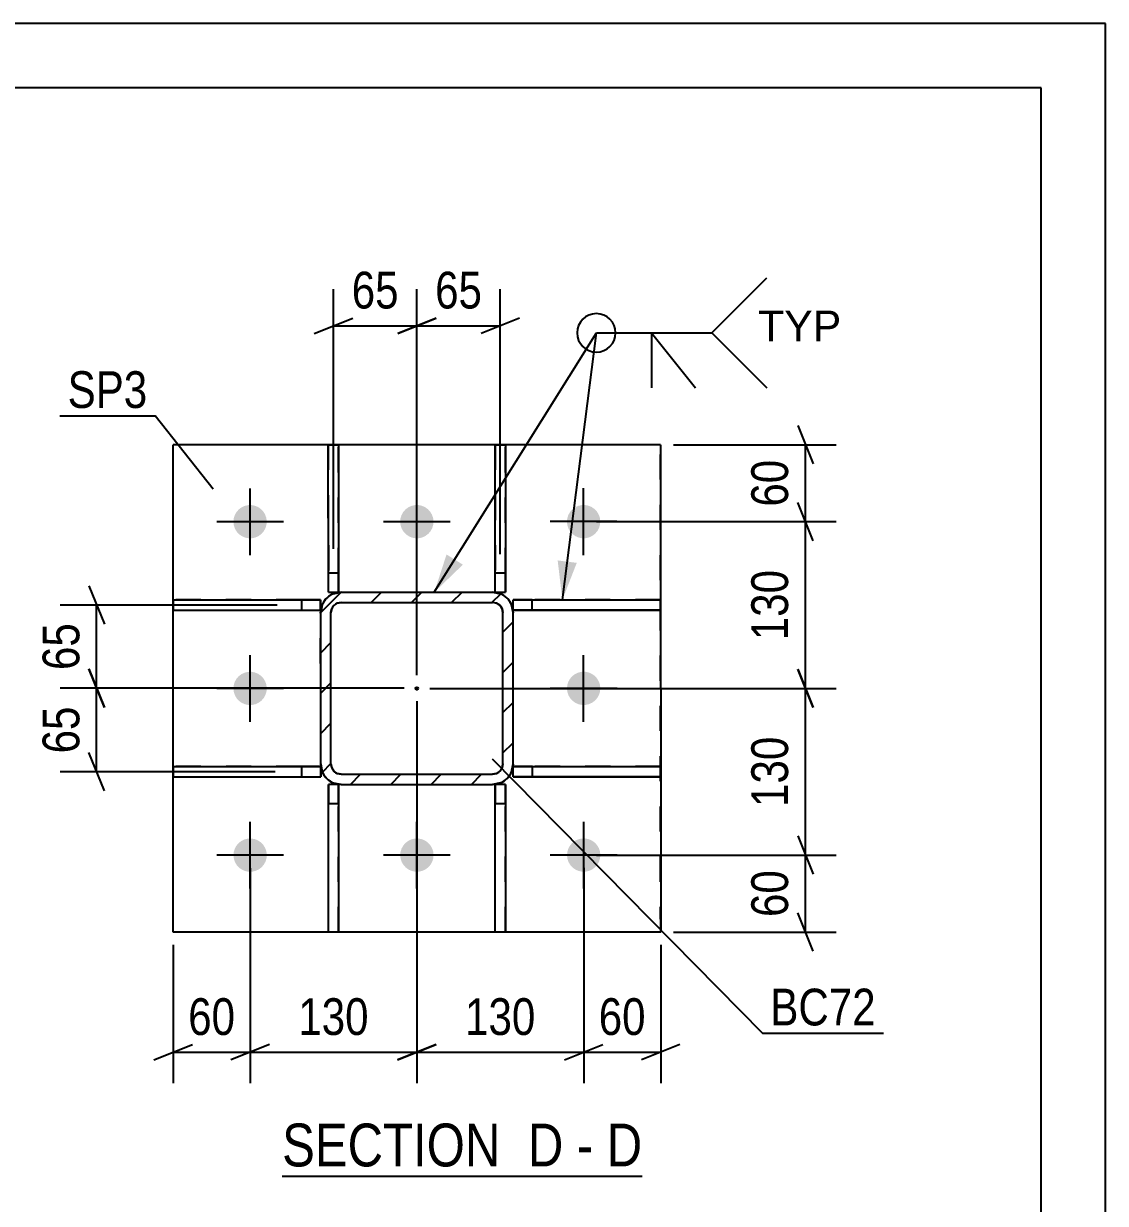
# Model space of a CAD drawing. Header units: millimetres. Extents: x 0 to 594, y 0 to 420.
# Drawn here: x 509.7 to 594, y 328 to 420 of the extents above; entities that cross this region are included whole.
import ezdxf

# ---------------------------------------------------------------- set-up
doc = ezdxf.new("R2010")
doc.units = ezdxf.units.MM
doc.linetypes.add('DXK_LINE_DOT2', pattern=[3.9198, 1.9599, -1.9599])
doc.styles.add('Arial', font='arial.ttf', dxfattribs={"height": 0.2})
doc.styles.add('Arial Narrow', font='ARIALN.TTF', dxfattribs={"height": 0.2})

# ---------------------------------------------------------------- blocks, each defined once
blk = doc.blocks.new('Unknown-681868596-1134')
at = {"color": 5, "linetype": 'Continuous'}
for p, q in [((594, 420), (0, 420)), ((594, 0), (594, 420)), ((589, 415), (5, 415)), ((589, 5), (589, 415))]:
    blk.add_line(p, q, dxfattribs=at)
blk = doc.blocks.new('Unknown-681868596-13 - 3234')
at = {"color": 6, "linetype": 'Continuous'}
blk.add_line((529.827, 330.139), (557.897, 330.139), dxfattribs=at)
at = {"color": 0, "linetype": 'Continuous'}
for points in [[(547.935, 330.889), (547.935, 334.389), (529.827, 334.389), (529.827, 330.889)], [(551.754, 330.889), (551.754, 334.389), (548.985, 334.389), (548.985, 330.889)], [(554.079, 330.889), (554.079, 334.389), (552.804, 334.389), (552.804, 330.889)], [(557.897, 330.889), (557.897, 334.389), (555.129, 334.389), (555.129, 330.889)]]:
    blk.add_wipeout(points, dxfattribs=at)
at = {"color": 7, "linetype": 'Continuous', "style": 'Arial Narrow'}
for s, height, p in [('SECTION ', 3.3405, (529.827, 330.889)), ('D', 3.34, (548.985, 330.889)), ('D', 3.34, (555.129, 330.889)), ('-', 3.34, (552.804, 330.889))]:
    blk.add_text(s, height=height, dxfattribs=at).set_placement(p)
blk = doc.blocks.new('Part-681868596-3310 - 3234')
at = {"color": 2, "linetype": 'Continuous'}
for p, q in [((521.33, 375.06), (532.83, 375.069)), ((521.33, 375.06), (521.33, 374.26)), ((532.83, 375.069), (532.83, 374.269)), ((521.33, 374.26), (532.83, 374.269)), ((521.33, 374.26), (531.33, 374.262)), ((531.33, 374.262), (532.83, 374.263)), ((532.83, 374.263), (532.83, 374.269)), ((532.83, 374.263), (532.83, 374.269))]:
    blk.add_line(p, q, dxfattribs=at)
at = {"color": 7, "linetype": 'DXK_LINE_DOT2'}
for p, q in [((531.33, 375.062), (521.33, 375.06)), ((532.83, 375.063), (531.33, 375.062)), ((531.33, 375.062), (531.33, 374.262)), ((532.83, 375.069), (532.83, 375.063)), ((532.83, 374.269), (532.83, 375.063))]:
    blk.add_line(p, q, dxfattribs=at)
blk = doc.blocks.new('Part-681868596-3286 - 3234')
at = {"color": 2, "linetype": 'Continuous'}
for p, q in [((559.327, 387.167), (521.327, 387.16)), ((521.334, 349.16), (521.327, 387.16)), ((559.327, 387.167), (559.334, 349.167)), ((559.334, 349.167), (521.334, 349.16)), ((559.334, 349.165), (521.334, 349.159))]:
    blk.add_line(p, q, dxfattribs=at)
at = {"color": 7, "linetype": 'DXK_LINE_DOT2'}
for p, q in [((559.327, 387.165), (521.327, 387.159)), ((521.327, 387.16), (521.327, 387.159)), ((521.334, 349.159), (521.327, 387.159)), ((559.327, 387.165), (559.327, 387.167)), ((559.334, 349.165), (559.327, 387.165)), ((521.334, 349.159), (521.334, 349.16)), ((559.334, 349.167), (559.334, 349.165))]:
    blk.add_line(p, q, dxfattribs=at)
blk = doc.blocks.new('Part-681868596-3320 - 3234')
at = {"color": 7, "linetype": 'DXK_LINE_DOT2'}
for p, q in [((533.433, 360.67), (533.432, 360.663)), ((534.232, 360.663), (533.432, 360.663)), ((533.432, 360.663), (533.432, 359.162)), ((534.232, 360.663), (534.233, 360.67)), ((534.232, 359.162), (534.232, 360.663)), ((534.232, 359.162), (533.432, 359.162)), ((533.434, 349.162), (533.432, 359.162)), ((534.234, 349.162), (534.232, 359.162))]:
    blk.add_line(p, q, dxfattribs=at)
at = {"color": 2, "linetype": 'Continuous'}
for p, q in [((534.233, 360.67), (533.433, 360.67)), ((533.434, 349.162), (533.433, 360.67)), ((534.233, 360.67), (534.234, 349.162)), ((534.234, 349.162), (533.434, 349.162))]:
    blk.add_line(p, q, dxfattribs=at)
blk = doc.blocks.new('Part-681868596-3292 - 3234')
at = {"linetype": 'Continuous'}
h = blk.add_hatch(dxfattribs=at)
h.set_pattern_fill('', scale=0.7, style=0, pattern_type=0)
h.set_pattern_definition([(45, (534.4303, 375.6718), (-1.57154, 1.57154), [])])
h.paths.add_polyline_path([(546.23, 375.674), (534.43, 375.672), (533.818, 375.55), (533.299, 375.203), (532.952, 374.684), (532.831, 374.072), (532.833, 362.272), (532.954, 361.659), (533.301, 361.14), (533.821, 360.793), (534.433, 360.672), (546.233, 360.674), (546.845, 360.796), (547.364, 361.143), (547.711, 361.662), (547.833, 362.274), (547.831, 374.074), (547.709, 374.686), (547.362, 375.205), (546.843, 375.552)])
h.paths.add_polyline_path([(546.97, 374.38), (547.031, 374.074), (547.033, 362.274), (546.972, 361.968), (546.798, 361.708), (546.539, 361.535), (546.233, 361.474), (534.433, 361.472), (534.127, 361.533), (533.867, 361.706), (533.694, 361.966), (533.633, 362.272), (533.631, 374.072), (533.691, 374.378), (533.865, 374.637), (534.124, 374.811), (534.43, 374.872), (546.23, 374.874), (546.537, 374.813), (546.796, 374.64)])
blk.add_hatch(color=246, dxfattribs=at).paths.add_polyline_path([(540.331, 368.062, -1), (540.331, 368.262, -1)])
at = {"color": 7, "linetype": 'DXK_LINE_DOT2'}
for p, q in [((533.817, 375.54), (534.429, 375.662)), ((534.429, 375.662), (534.43, 375.672)), ((534.429, 375.662), (546.229, 375.664)), ((546.229, 375.664), (546.23, 375.674)), ((546.229, 375.664), (546.842, 375.543)), ((532.83, 374.062), (532.951, 374.674)), ((547.708, 374.677), (547.83, 374.065)), ((532.83, 374.062), (532.831, 374.072)), ((532.832, 362.276), (532.83, 374.062)), ((533.63, 374.062), (533.631, 374.072)), ((533.631, 374.066), (533.63, 374.062)), ((533.632, 362.262), (533.63, 374.062)), ((533.691, 374.368), (533.691, 374.378)), ((547.03, 374.064), (547.031, 374.074)), ((547.032, 362.265), (547.03, 374.064)), ((547.83, 374.065), (547.831, 374.074)), ((547.832, 362.265), (547.83, 374.065)), ((533.632, 362.262), (533.633, 362.272)), ((533.632, 362.262), (533.693, 361.956)), ((546.971, 361.958), (547.032, 362.265)), ((547.032, 362.265), (547.033, 362.274)), ((547.832, 362.265), (547.833, 362.274)), ((534.126, 361.523), (534.432, 361.462)), ((534.432, 361.462), (534.433, 361.472)), ((534.432, 361.462), (546.232, 361.464)), ((546.232, 361.464), (546.538, 361.525)), ((546.232, 361.464), (546.233, 361.474))]:
    blk.add_line(p, q, dxfattribs=at)
at = {"color": 2, "linetype": 'Continuous'}
for p, q in [((534.43, 375.672), (533.818, 375.55)), ((534.43, 375.672), (546.23, 375.674)), ((546.843, 375.552), (546.23, 375.674)), ((532.952, 374.684), (532.831, 374.072)), ((534.43, 374.862), (534.123, 374.801)), ((534.124, 374.811), (534.43, 374.872)), ((534.43, 374.872), (546.23, 374.874)), ((534.43, 374.862), (534.43, 374.872)), ((534.43, 374.862), (546.23, 374.864)), ((546.23, 374.864), (546.23, 374.874)), ((546.23, 374.874), (546.537, 374.813)), ((546.536, 374.804), (546.23, 374.864)), ((547.831, 374.074), (547.709, 374.686)), ((532.833, 362.272), (532.831, 374.072)), ((533.631, 374.072), (533.691, 374.378)), ((533.691, 374.368), (533.631, 374.066)), ((533.633, 362.272), (533.631, 374.072)), ((547.03, 374.064), (546.969, 374.371)), ((546.97, 374.38), (547.031, 374.074)), ((547.033, 362.274), (547.031, 374.074)), ((547.833, 362.274), (547.831, 374.074)), ((532.832, 362.262), (532.832, 362.276)), ((532.832, 362.262), (532.833, 362.272)), ((532.954, 361.65), (532.832, 362.262)), ((532.833, 362.272), (532.954, 361.659)), ((533.694, 361.966), (533.633, 362.272)), ((547.033, 362.274), (546.972, 361.968)), ((547.832, 362.265), (547.71, 361.652)), ((547.71, 361.652), (547.711, 361.662)), ((547.711, 361.662), (547.833, 362.274)), ((534.432, 360.662), (533.82, 360.784)), ((533.821, 360.793), (534.433, 360.672)), ((534.433, 361.472), (534.127, 361.533)), ((534.432, 360.662), (534.433, 360.672)), ((534.432, 360.662), (546.232, 360.664)), ((534.433, 361.472), (546.233, 361.474)), ((534.433, 360.672), (546.233, 360.674)), ((546.844, 360.786), (546.232, 360.664)), ((546.232, 360.664), (546.233, 360.674)), ((546.539, 361.535), (546.233, 361.474)), ((546.233, 360.674), (546.845, 360.796))]:
    blk.add_line(p, q, dxfattribs=at)
at = {"color": 246, "linetype": 'DXK_LINE_DOT2'}
blk.add_line((540.33, 368.154), (540.332, 368.173), dxfattribs=at)
at = {"color": 246, "linetype": 'Continuous'}
blk.add_circle((540.331, 368.162), 0.1, dxfattribs=at)
at = {"color": 7, "linetype": 'DXK_LINE_DOT2'}
for centre, radius, start, end in [((534.43, 374.062), 1.6, 112.5099, 157.5099), ((546.23, 374.064), 1.6, 22.50991, 67.50992), ((534.432, 362.262), 0.8, 202.50991, 247.50992), ((546.232, 362.264), 0.8, 292.5099, 337.5099)]:
    blk.add_arc(centre, radius, start, end, dxfattribs=at)
at = {"color": 2, "linetype": 'Continuous'}
for centre, radius, start, end in [((534.431, 374.072), 1.6, 112.50992, 157.50991), ((546.231, 374.074), 1.6, 22.5099, 67.5099), ((534.431, 374.072), 0.8, 112.50992, 157.50991), ((534.43, 374.062), 0.8, 112.5099, 157.5099), ((546.23, 374.064), 0.8, 22.50991, 67.50992), ((546.231, 374.074), 0.8, 22.5099, 67.5099), ((534.433, 362.272), 1.6, 202.5099, 247.5099), ((534.432, 362.262), 1.6, 202.50991, 247.50992), ((534.433, 362.272), 0.8, 202.5099, 247.5099), ((546.233, 362.274), 0.8, 292.50992, 337.50991), ((546.232, 362.264), 1.6, 292.5099, 337.5099), ((546.233, 362.274), 1.6, 292.50992, 337.50991)]:
    blk.add_arc(centre, radius, start, end, dxfattribs=at)
blk = doc.blocks.new('Part-681868596-3315 - 3234')
at = {"color": 7, "linetype": 'DXK_LINE_DOT2'}
for p, q in [((546.433, 360.672), (546.432, 360.666)), ((547.232, 360.666), (546.432, 360.666)), ((546.432, 360.666), (546.432, 359.164)), ((547.232, 360.666), (547.233, 360.672)), ((547.232, 359.165), (547.232, 360.666)), ((547.232, 359.165), (546.432, 359.164)), ((546.434, 349.164), (546.432, 359.164)), ((547.234, 349.165), (547.232, 359.165))]:
    blk.add_line(p, q, dxfattribs=at)
at = {"color": 2, "linetype": 'Continuous'}
for p, q in [((547.233, 360.672), (546.433, 360.672)), ((546.434, 349.164), (546.433, 360.672)), ((547.233, 360.672), (547.234, 349.165)), ((547.234, 349.165), (546.434, 349.164))]:
    blk.add_line(p, q, dxfattribs=at)
blk = doc.blocks.new('Part-681868596-3325 - 3234')
at = {"color": 2, "linetype": 'Continuous'}
for p, q in [((547.833, 361.272), (547.832, 362.072)), ((547.832, 362.072), (559.332, 362.067)), ((559.332, 361.267), (559.332, 362.067)), ((547.833, 361.272), (547.832, 361.266)), ((547.832, 361.266), (547.832, 361.272)), ((547.832, 361.266), (549.332, 361.265)), ((559.332, 361.267), (547.833, 361.272)), ((549.332, 361.265), (559.332, 361.267))]:
    blk.add_line(p, q, dxfattribs=at)
at = {"color": 7, "linetype": 'DXK_LINE_DOT2'}
for p, q in [((547.832, 362.066), (547.832, 362.072)), ((547.832, 361.272), (547.832, 362.066)), ((549.332, 362.065), (547.832, 362.066)), ((559.332, 362.067), (549.332, 362.065)), ((549.332, 361.265), (549.332, 362.065))]:
    blk.add_line(p, q, dxfattribs=at)
blk = doc.blocks.new('Part-681868596-3330 - 3234')
at = {"color": 2, "linetype": 'Continuous'}
for p, q in [((521.332, 362.06), (532.832, 362.07)), ((521.332, 362.06), (521.332, 361.26)), ((532.832, 362.07), (532.833, 361.27)), ((521.332, 361.26), (532.833, 361.27)), ((521.332, 361.26), (531.332, 361.262)), ((531.332, 361.262), (532.832, 361.263)), ((532.832, 361.263), (532.832, 361.27)), ((532.832, 361.263), (532.833, 361.27))]:
    blk.add_line(p, q, dxfattribs=at)
at = {"color": 7, "linetype": 'DXK_LINE_DOT2'}
for p, q in [((531.332, 362.062), (521.332, 362.06)), ((532.832, 362.063), (531.332, 362.062)), ((531.332, 362.062), (531.332, 361.262)), ((532.832, 362.07), (532.832, 362.063)), ((532.832, 361.27), (532.832, 362.063))]:
    blk.add_line(p, q, dxfattribs=at)
blk = doc.blocks.new('Part-681868596-3351 - 3234')
at = {"color": 2, "linetype": 'Continuous'}
for p, q in [((546.427, 387.164), (547.227, 387.165)), ((546.43, 375.672), (546.427, 387.164)), ((547.227, 387.165), (547.23, 375.672)), ((546.43, 375.666), (546.43, 375.672)), ((546.43, 375.666), (546.43, 375.672)), ((546.43, 375.672), (547.23, 375.672)), ((546.43, 375.666), (547.23, 375.666)), ((547.23, 375.666), (547.23, 375.672)), ((547.23, 375.672), (547.23, 375.666))]:
    blk.add_line(p, q, dxfattribs=at)
at = {"color": 7, "linetype": 'DXK_LINE_DOT2'}
for p, q in [((546.427, 387.164), (546.429, 377.164)), ((547.229, 377.165), (547.227, 387.165)), ((546.429, 377.164), (547.229, 377.165)), ((546.43, 375.672), (546.429, 377.164)), ((547.23, 375.672), (547.229, 377.165))]:
    blk.add_line(p, q, dxfattribs=at)
blk = doc.blocks.new('Part-681868596-3356 - 3234')
at = {"color": 2, "linetype": 'Continuous'}
for p, q in [((547.83, 374.272), (547.83, 375.072)), ((547.83, 375.072), (559.33, 375.066)), ((559.33, 374.266), (559.33, 375.066)), ((547.83, 374.272), (547.83, 374.265)), ((559.33, 374.266), (547.83, 374.272)), ((547.83, 374.265), (547.83, 374.272)), ((547.83, 374.265), (549.33, 374.265)), ((549.33, 374.265), (559.33, 374.266))]:
    blk.add_line(p, q, dxfattribs=at)
at = {"color": 7, "linetype": 'DXK_LINE_DOT2'}
for p, q in [((547.83, 375.065), (547.83, 375.072)), ((547.83, 374.272), (547.83, 375.065)), ((549.33, 375.065), (547.83, 375.065)), ((559.33, 375.066), (549.33, 375.065)), ((549.33, 374.265), (549.33, 375.065))]:
    blk.add_line(p, q, dxfattribs=at)
blk = doc.blocks.new('Part-681868596-3361 - 3234')
at = {"color": 2, "linetype": 'Continuous'}
for p, q in [((533.43, 375.67), (533.427, 387.162)), ((533.427, 387.162), (534.227, 387.162)), ((534.227, 387.162), (534.23, 375.67)), ((533.43, 375.663), (533.43, 375.67)), ((533.43, 375.663), (533.43, 375.67)), ((533.43, 375.67), (534.23, 375.67)), ((533.43, 375.663), (534.23, 375.663)), ((534.23, 375.663), (534.23, 375.67)), ((534.23, 375.67), (534.23, 375.663))]:
    blk.add_line(p, q, dxfattribs=at)
at = {"color": 7, "linetype": 'DXK_LINE_DOT2'}
for p, q in [((533.427, 387.162), (533.429, 377.162)), ((534.229, 377.162), (534.227, 387.162)), ((533.43, 375.67), (533.429, 377.162)), ((533.429, 377.162), (534.229, 377.162)), ((534.23, 375.67), (534.229, 377.162))]:
    blk.add_line(p, q, dxfattribs=at)
blk = doc.blocks.new('Bolt-681868596-3375 - 3234')
at = {"linetype": 'Continuous'}
for points in [[(527.219, 379.866), (526.952, 379.917), (526.702, 380.022), (526.479, 380.177), (526.293, 380.375), (526.152, 380.608), (526.063, 380.865), (526.029, 381.134), (526.052, 381.405), (526.13, 381.665), (526.261, 381.903), (526.439, 382.109), (526.655, 382.273), (526.901, 382.389), (527.166, 382.451), (527.438, 382.456), (527.705, 382.405), (527.955, 382.3), (528.178, 382.145), (528.364, 381.947), (528.505, 381.714), (528.594, 381.458), (528.628, 381.188), (528.605, 380.917), (528.527, 380.657), (528.396, 380.419), (528.218, 380.213), (528.002, 380.049), (527.756, 379.933), (527.491, 379.871)], [(540.219, 379.868), (539.952, 379.919), (539.702, 380.024), (539.479, 380.18), (539.293, 380.378), (539.152, 380.61), (539.063, 380.867), (539.029, 381.137), (539.052, 381.407), (539.13, 381.667), (539.261, 381.906), (539.439, 382.111), (539.655, 382.276), (539.901, 382.391), (540.166, 382.453), (540.438, 382.459), (540.705, 382.408), (540.955, 382.302), (541.178, 382.147), (541.364, 381.949), (541.505, 381.716), (541.594, 381.46), (541.628, 381.19), (541.605, 380.919), (541.527, 380.659), (541.396, 380.421), (541.218, 380.215), (541.002, 380.051), (540.756, 379.936), (540.491, 379.874)], [(553.219, 379.87), (552.952, 379.921), (552.702, 380.027), (552.479, 380.182), (552.293, 380.38), (552.152, 380.612), (552.063, 380.869), (552.029, 381.139), (552.052, 381.41), (552.13, 381.67), (552.261, 381.908), (552.439, 382.114), (552.655, 382.278), (552.901, 382.393), (553.166, 382.455), (553.438, 382.461), (553.705, 382.41), (553.955, 382.305), (554.178, 382.149), (554.364, 381.951), (554.505, 381.719), (554.594, 381.462), (554.628, 381.192), (554.605, 380.922), (554.527, 380.661), (554.396, 380.423), (554.218, 380.218), (554.002, 380.053), (553.756, 379.938), (553.491, 379.876)], [(527.222, 366.866), (526.955, 366.917), (526.704, 367.022), (526.481, 367.177), (526.295, 367.375), (526.154, 367.608), (526.065, 367.865), (526.031, 368.134), (526.054, 368.405), (526.132, 368.665), (526.263, 368.903), (526.441, 369.109), (526.658, 369.273), (526.904, 369.389), (527.168, 369.451), (527.44, 369.456), (527.707, 369.405), (527.957, 369.3), (528.181, 369.145), (528.366, 368.947), (528.507, 368.714), (528.597, 368.458), (528.63, 368.188), (528.608, 367.917), (528.529, 367.657), (528.398, 367.419), (528.22, 367.213), (528.004, 367.049), (527.758, 366.933), (527.493, 366.871)], [(553.222, 366.87), (552.955, 366.921), (552.704, 367.027), (552.481, 367.182), (552.295, 367.38), (552.154, 367.612), (552.065, 367.869), (552.031, 368.139), (552.054, 368.41), (552.132, 368.67), (552.263, 368.908), (552.441, 369.114), (552.658, 369.278), (552.904, 369.393), (553.168, 369.455), (553.44, 369.461), (553.707, 369.41), (553.957, 369.305), (554.181, 369.149), (554.366, 368.951), (554.507, 368.719), (554.597, 368.462), (554.63, 368.192), (554.608, 367.922), (554.529, 367.661), (554.398, 367.423), (554.22, 367.218), (554.004, 367.053), (553.758, 366.938), (553.493, 366.876)], [(527.224, 353.866), (526.957, 353.917), (526.706, 354.022), (526.483, 354.177), (526.297, 354.375), (526.157, 354.608), (526.067, 354.865), (526.033, 355.134), (526.056, 355.405), (526.135, 355.665), (526.266, 355.903), (526.443, 356.109), (526.66, 356.273), (526.906, 356.389), (527.17, 356.451), (527.442, 356.457), (527.709, 356.405), (527.96, 356.3), (528.183, 356.145), (528.369, 355.947), (528.509, 355.714), (528.599, 355.458), (528.633, 355.188), (528.61, 354.917), (528.531, 354.657), (528.4, 354.419), (528.223, 354.213), (528.006, 354.049), (527.76, 353.933), (527.496, 353.871)], [(540.224, 353.868), (539.957, 353.919), (539.706, 354.024), (539.483, 354.18), (539.297, 354.378), (539.157, 354.61), (539.067, 354.867), (539.033, 355.137), (539.056, 355.407), (539.135, 355.667), (539.266, 355.906), (539.443, 356.111), (539.66, 356.276), (539.906, 356.391), (540.17, 356.453), (540.442, 356.459), (540.709, 356.408), (540.96, 356.302), (541.183, 356.147), (541.369, 355.949), (541.509, 355.716), (541.599, 355.46), (541.633, 355.19), (541.61, 354.919), (541.531, 354.659), (541.4, 354.421), (541.223, 354.215), (541.006, 354.051), (540.76, 353.936), (540.496, 353.874)], [(553.224, 353.87), (552.957, 353.921), (552.706, 354.027), (552.483, 354.182), (552.297, 354.38), (552.157, 354.612), (552.067, 354.869), (552.033, 355.139), (552.056, 355.41), (552.135, 355.67), (552.266, 355.908), (552.443, 356.114), (552.66, 356.278), (552.906, 356.393), (553.17, 356.455), (553.442, 356.461), (553.709, 356.41), (553.96, 356.305), (554.183, 356.149), (554.369, 355.951), (554.509, 355.719), (554.599, 355.462), (554.633, 355.192), (554.61, 354.922), (554.531, 354.661), (554.4, 354.423), (554.223, 354.218), (554.006, 354.053), (553.76, 353.938), (553.496, 353.876)]]:
    blk.add_hatch(color=1, dxfattribs=at).paths.add_polyline_path(points)
at = {"color": 1, "linetype": 'Continuous'}
for p, q in [((527.329, 378.56), (527.328, 383.76)), ((540.329, 378.562), (540.328, 383.762)), ((553.329, 378.564), (553.328, 383.764)), ((529.928, 381.16), (524.728, 381.159)), ((542.928, 381.162), (537.728, 381.161)), ((555.928, 381.165), (550.728, 381.164)), ((527.331, 365.56), (527.33, 370.76)), ((553.331, 365.564), (553.33, 370.764)), ((529.931, 368.16), (524.731, 368.159)), ((555.931, 368.165), (550.731, 368.164)), ((527.333, 352.56), (527.332, 357.76)), ((540.333, 352.562), (540.332, 357.762)), ((553.333, 352.564), (553.332, 357.764)), ((529.933, 355.16), (524.733, 355.159)), ((542.933, 355.162), (537.733, 355.161)), ((555.933, 355.165), (550.733, 355.164))]:
    blk.add_line(p, q, dxfattribs=at)
blk = doc.blocks.new('StraightDimension-681868596-13904 - 3234')
at = {"color": 7, "linetype": 'Continuous'}
for p, q in [((514.77, 369.683), (515.97, 366.683)), ((539.332, 368.183), (512.52, 368.183)), ((515.37, 361.666), (515.37, 368.183)), ((515.97, 360.166), (514.77, 363.166)), ((529.279, 361.666), (512.52, 361.666))]:
    blk.add_line(p, q, dxfattribs=at)
at = {"color": 0}
blk.add_wipeout([(514.62, 367.352), (510.42, 367.352), (510.42, 362.496), (514.62, 362.496)], dxfattribs=at)
at = {"color": 3, "style": 'Arial Narrow'}
blk.add_text('65', height=2.8633, rotation=90.00021, dxfattribs=at).set_placement((514.02, 363.096))
blk = doc.blocks.new('StraightDimension-681868596-12045 - 3234')
at = {"color": 7, "linetype": 'Continuous'}
for p, q in [((553.333, 354.161), (553.333, 337.389)), ((559.334, 348.165), (559.334, 337.389)), ((551.833, 339.189), (554.833, 340.389)), ((560.834, 340.389), (557.834, 339.189)), ((553.333, 339.789), (559.334, 339.789))]:
    blk.add_line(p, q, dxfattribs=at)
at = {"color": 0}
blk.add_wipeout([(558.761, 340.539), (558.761, 344.739), (553.905, 344.739), (553.905, 340.539)], dxfattribs=at)
at = {"color": 3, "style": 'Arial Narrow'}
blk.add_text('60', height=2.8633, dxfattribs=at).set_placement((554.505, 341.139))
blk = doc.blocks.new('StraightDimension-681868596-11987 - 3234')
at = {"color": 7, "linetype": 'Continuous'}
for p, q in [((571.213, 379.664), (570.013, 382.664)), ((554.328, 381.164), (573.013, 381.164)), ((570.613, 368.162), (570.613, 381.164)), ((570.013, 369.662), (571.213, 366.662)), ((541.331, 368.162), (573.013, 368.162))]:
    blk.add_line(p, q, dxfattribs=at)
at = {"color": 0}
blk.add_wipeout([(569.863, 378.005), (565.663, 378.005), (565.663, 371.321), (569.863, 371.321)], dxfattribs=at)
at = {"color": 3, "style": 'Arial Narrow'}
blk.add_text('130', height=2.8633, rotation=90.00021, dxfattribs=at).set_placement((569.263, 371.921))
blk = doc.blocks.new('StraightDimension-681868596-11986 - 3234')
at = {"color": 7, "linetype": 'Continuous'}
for p, q in [((570.013, 388.665), (571.213, 385.665)), ((560.327, 387.165), (573.013, 387.165)), ((570.613, 381.164), (570.613, 387.165)), ((571.213, 379.664), (570.013, 382.664)), ((554.328, 381.164), (573.013, 381.164))]:
    blk.add_line(p, q, dxfattribs=at)
at = {"color": 0}
blk.add_wipeout([(569.863, 386.593), (565.663, 386.593), (565.663, 381.736), (569.863, 381.737)], dxfattribs=at)
at = {"color": 3, "style": 'Arial Narrow'}
blk.add_text('60', height=2.8633, rotation=90.00021, dxfattribs=at).set_placement((569.263, 382.336))
blk = doc.blocks.new('StraightDimension-681868596-4980 - 3234')
at = {"color": 7, "linetype": 'Continuous'}
for p, q in [((540.334, 369.2), (540.334, 399.286)), ((546.83, 378.62), (546.83, 399.286)), ((538.834, 395.836), (541.834, 397.036)), ((548.33, 397.036), (545.33, 395.836)), ((540.334, 396.436), (546.83, 396.436))]:
    blk.add_line(p, q, dxfattribs=at)
at = {"color": 0}
blk.add_wipeout([(546.01, 397.186), (546.01, 401.386), (541.154, 401.386), (541.154, 397.186)], dxfattribs=at)
at = {"color": 3, "style": 'Arial Narrow'}
blk.add_text('65', height=2.8633, dxfattribs=at).set_placement((541.754, 397.786))
blk = doc.blocks.new('StraightDimension-681868596-4981 - 3234')
at = {"color": 7, "linetype": 'Continuous'}
for p, q in [((533.829, 379.039), (533.829, 399.286)), ((540.334, 369.2), (540.334, 399.286)), ((532.329, 395.836), (535.329, 397.036)), ((541.834, 397.036), (538.834, 395.836)), ((533.829, 396.436), (540.334, 396.436))]:
    blk.add_line(p, q, dxfattribs=at)
at = {"color": 0}
blk.add_wipeout([(539.51, 397.186), (539.51, 401.386), (534.653, 401.386), (534.653, 397.186)], dxfattribs=at)
at = {"color": 3, "style": 'Arial Narrow'}
blk.add_text('65', height=2.8633, dxfattribs=at).set_placement((535.253, 397.786))
blk = doc.blocks.new('StraightDimension-681868596-11988 - 3234')
at = {"color": 7, "linetype": 'Continuous'}
for p, q in [((571.213, 366.662), (570.013, 369.662)), ((541.331, 368.162), (573.013, 368.162)), ((570.613, 355.167), (570.613, 368.162)), ((570.013, 356.667), (571.213, 353.667)), ((554.333, 355.167), (573.013, 355.167))]:
    blk.add_line(p, q, dxfattribs=at)
at = {"color": 0}
blk.add_wipeout([(569.863, 365.007), (565.663, 365.007), (565.663, 358.322), (569.863, 358.322)], dxfattribs=at)
at = {"color": 3, "style": 'Arial Narrow'}
blk.add_text('130', height=2.8633, rotation=90.00021, dxfattribs=at).set_placement((569.263, 358.922))
blk = doc.blocks.new('StraightDimension-681868596-12046 - 3234')
at = {"color": 7, "linetype": 'Continuous'}
for p, q in [((540.33, 367.162), (540.33, 337.389)), ((553.333, 354.161), (553.333, 337.389)), ((541.83, 340.389), (538.83, 339.189)), ((551.833, 339.189), (554.833, 340.389)), ((540.33, 339.789), (553.333, 339.789))]:
    blk.add_line(p, q, dxfattribs=at)
at = {"color": 0}
blk.add_wipeout([(550.174, 340.539), (550.174, 344.739), (543.489, 344.739), (543.489, 340.539)], dxfattribs=at)
at = {"color": 3, "style": 'Arial Narrow'}
blk.add_text('130', height=2.8633, dxfattribs=at).set_placement((544.089, 341.139))
blk = doc.blocks.new('StraightDimension-681868596-11989 - 3234')
at = {"color": 7, "linetype": 'Continuous'}
for p, q in [((570.013, 356.667), (571.213, 353.667)), ((554.333, 355.167), (573.013, 355.167)), ((570.613, 349.165), (570.613, 355.167)), ((571.213, 347.665), (570.013, 350.665)), ((560.334, 349.165), (573.013, 349.165))]:
    blk.add_line(p, q, dxfattribs=at)
at = {"color": 0}
blk.add_wipeout([(569.863, 354.594), (565.663, 354.594), (565.663, 349.738), (569.863, 349.738)], dxfattribs=at)
at = {"color": 3, "style": 'Arial Narrow'}
blk.add_text('60', height=2.8633, rotation=90.00021, dxfattribs=at).set_placement((569.263, 350.338))
blk = doc.blocks.new('StraightDimension-681868596-12047 - 3234')
at = {"color": 7, "linetype": 'Continuous'}
for p, q in [((540.33, 367.162), (540.33, 337.389)), ((527.333, 354.156), (527.333, 337.389)), ((528.833, 340.389), (525.833, 339.189)), ((538.83, 339.189), (541.83, 340.389)), ((527.333, 339.789), (540.33, 339.789))]:
    blk.add_line(p, q, dxfattribs=at)
at = {"color": 0}
blk.add_wipeout([(537.174, 340.539), (537.174, 344.739), (530.489, 344.739), (530.489, 340.539)], dxfattribs=at)
at = {"color": 3, "style": 'Arial Narrow'}
blk.add_text('130', height=2.8633, dxfattribs=at).set_placement((531.089, 341.139))
blk = doc.blocks.new('StraightDimension-681868596-12048 - 3234')
at = {"color": 7, "linetype": 'Continuous'}
for p, q in [((527.333, 354.156), (527.333, 337.389)), ((521.334, 348.159), (521.334, 337.389)), ((519.834, 339.189), (522.834, 340.389)), ((528.833, 340.389), (525.833, 339.189)), ((521.334, 339.789), (527.333, 339.789))]:
    blk.add_line(p, q, dxfattribs=at)
at = {"color": 0}
blk.add_wipeout([(526.761, 340.539), (526.761, 344.739), (521.905, 344.739), (521.905, 340.539)], dxfattribs=at)
at = {"color": 3, "style": 'Arial Narrow'}
blk.add_text('60', height=2.8633, dxfattribs=at).set_placement((522.505, 341.139))
blk = doc.blocks.new('StraightDimension-681868596-13903 - 3234')
at = {"color": 7, "linetype": 'Continuous'}
for p, q in [((514.77, 376.165), (515.97, 373.165)), ((529.44, 374.665), (512.52, 374.665)), ((515.37, 368.183), (515.37, 374.665)), ((515.97, 366.683), (514.77, 369.683)), ((539.332, 368.183), (512.52, 368.183))]:
    blk.add_line(p, q, dxfattribs=at)
at = {"color": 0}
blk.add_wipeout([(514.62, 373.852), (510.42, 373.852), (510.42, 368.996), (514.62, 368.996)], dxfattribs=at)
at = {"color": 3, "style": 'Arial Narrow'}
blk.add_text('65', height=2.8633, rotation=90.00021, dxfattribs=at).set_placement((514.02, 369.596))
blk = doc.blocks.new('Mark-681868596-3282 - 3234')
at = {"color": 30, "linetype": 'Continuous'}
for p in [(512.509, 389.428), (524.447, 383.701)]:
    blk.add_line(p, (519.92, 389.428), dxfattribs=at)
at = {"color": 0}
blk.add_wipeout([(519.32, 390.028), (519.32, 393.028), (513.109, 393.028), (513.109, 390.028)], dxfattribs=at)
blk.add_wipeout([(519.32, 390.028), (519.32, 393.028), (513.109, 393.028), (513.109, 390.028)], dxfattribs=at)
at = {"color": 3, "style": 'Arial Narrow'}
blk.add_text('SP3', height=2.8633, dxfattribs=at).set_placement((513.109, 390.028))
blk = doc.blocks.new('Mark-681868596-3288 - 3234')
at = {"color": 30, "linetype": 'Continuous'}
for p, q in [((546.2, 362.683), (567.283, 341.284)), ((567.283, 341.284), (576.704, 341.284))]:
    blk.add_line(p, q, dxfattribs=at)
at = {"color": 0}
blk.add_wipeout([(576.104, 341.884), (576.104, 344.884), (567.883, 344.884), (567.883, 341.884)], dxfattribs=at)
blk.add_wipeout([(576.104, 341.884), (576.104, 344.884), (567.883, 344.884), (567.883, 341.884)], dxfattribs=at)
at = {"color": 3, "style": 'Arial Narrow'}
blk.add_text('BC72', height=2.8633, dxfattribs=at).set_placement((567.883, 341.884))
blk = doc.blocks.new('WeldMark-681868596-8071 - 3234')
at = {"linetype": 'Continuous'}
for points in [[(543.915, 377.81), (541.689, 375.664), (542.643, 378.605)], [(552.794, 377.951), (551.671, 375.07), (551.306, 378.141)]]:
    blk.add_hatch(color=30, dxfattribs=at).paths.add_polyline_path(points)
at = {"color": 30, "linetype": 'Continuous'}
for p, q in [((541.689, 375.664), (554.323, 395.885)), ((551.671, 375.07), (554.323, 395.885)), ((554.323, 395.885), (563.323, 395.885))]:
    blk.add_line(p, q, dxfattribs=at)
at = {"color": 3, "linetype": 'Continuous'}
for q in [(562.038, 391.599), (558.609, 391.599)]:
    blk.add_line((558.609, 395.885), q, dxfattribs=at)
for start, end in [(90, 270), (270, 90)]:
    blk.add_arc((554.323, 395.885), 1.5, start, end, dxfattribs=at)
at = {"color": 0, "linetype": 'Continuous'}
blk.add_wipeout([(573.403, 395.235), (573.403, 397.735), (566.923, 397.735), (566.923, 395.235)], dxfattribs=at)
blk.add_wipeout([(573.403, 395.235), (573.403, 397.735), (566.923, 397.735), (566.923, 395.235)], dxfattribs=at)
at = {"color": 3, "linetype": 'Continuous'}
for q in [(567.609, 400.171), (567.609, 391.599)]:
    blk.add_line((563.323, 395.885), q, dxfattribs=at)
at = {"color": 3, "linetype": 'Continuous', "style": 'Arial'}
blk.add_text('TYP', height=2.3877, dxfattribs=at).set_placement((566.923, 395.235))

msp = doc.modelspace()

# ---------------------------------------------------------------- block references
for name in ['Unknown-681868596-1134', 'Part-681868596-3286 - 3234', 'Part-681868596-3361 - 3234', 'Part-681868596-3351 - 3234', 'Bolt-681868596-3375 - 3234', 'Part-681868596-3292 - 3234', 'Part-681868596-3310 - 3234', 'Part-681868596-3356 - 3234', 'Part-681868596-3330 - 3234', 'Part-681868596-3325 - 3234', 'Part-681868596-3320 - 3234', 'Part-681868596-3315 - 3234']:
    msp.add_blockref(name, (0, 0))

# ---------------------------------------------------------------- next in the draw order: block references
for name in ['Mark-681868596-3282 - 3234', 'StraightDimension-681868596-11987 - 3234', 'StraightDimension-681868596-13904 - 3234', 'StraightDimension-681868596-12045 - 3234', 'Unknown-681868596-13 - 3234']:
    msp.add_blockref(name, (0, 0))

# ---------------------------------------------------------------- next in the draw order: block references
for name in ['StraightDimension-681868596-4980 - 3234', 'StraightDimension-681868596-11986 - 3234']:
    msp.add_blockref(name, (0, 0))

# ---------------------------------------------------------------- next in the draw order: block references
msp.add_blockref('StraightDimension-681868596-4981 - 3234', (0, 0))

# ---------------------------------------------------------------- next in the draw order: block references
for name in ['WeldMark-681868596-8071 - 3234', 'StraightDimension-681868596-11988 - 3234']:
    msp.add_blockref(name, (0, 0))

# ---------------------------------------------------------------- next in the draw order: block references
msp.add_blockref('StraightDimension-681868596-12046 - 3234', (0, 0))

# ---------------------------------------------------------------- next in the draw order: block references
for name in ['StraightDimension-681868596-12047 - 3234', 'StraightDimension-681868596-11989 - 3234']:
    msp.add_blockref(name, (0, 0))

# ---------------------------------------------------------------- next in the draw order: block references
for name in ['StraightDimension-681868596-13903 - 3234', 'Mark-681868596-3288 - 3234', 'StraightDimension-681868596-12048 - 3234']:
    msp.add_blockref(name, (0, 0))

doc.saveas('drawing.dxf')
